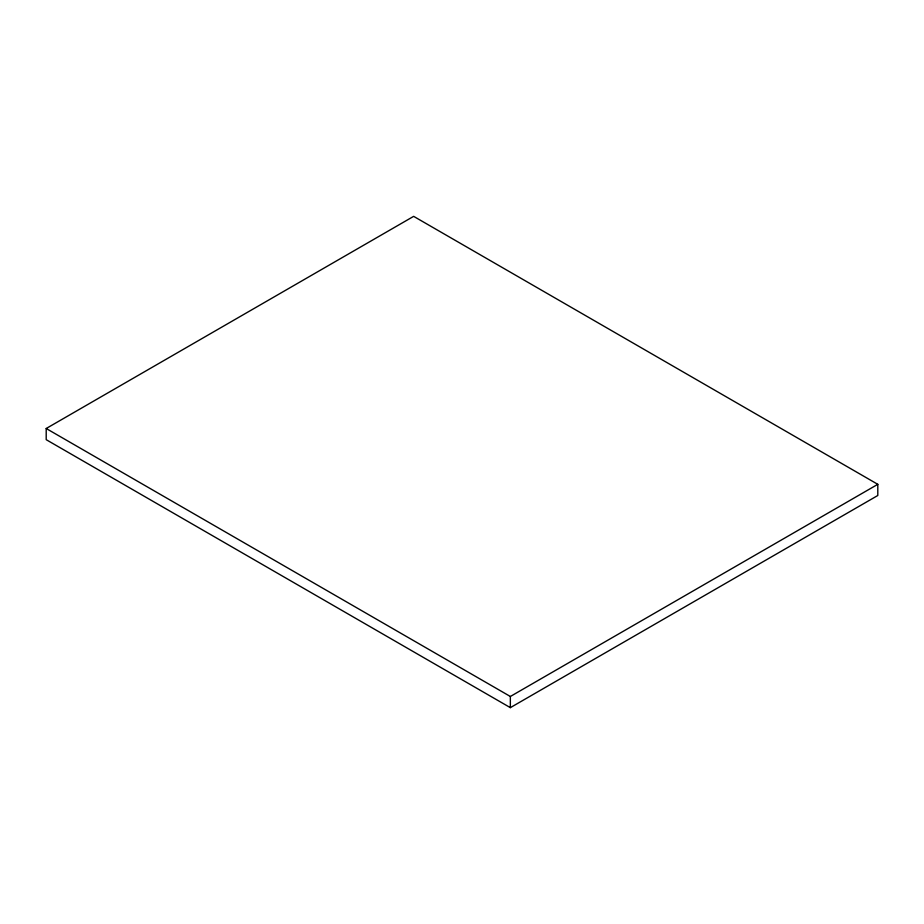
<?xml version="1.0" encoding="UTF-8"?>
<svg xmlns="http://www.w3.org/2000/svg" width="924" height="924" viewBox="0 0 924 924"><rect width="100%" height="100%" fill="white"/><g stroke="black" fill="none" stroke-linecap="round" stroke-linejoin="round"><path stroke-width="1.39" d="M46.2 428.505L413.652 216.355L877.8 484.326L877.8 495.495L510.348 707.645L46.2 439.674L46.2 428.505L510.348 696.477L877.8 484.326M510.348 696.477L510.348 707.645"/></g></svg>
